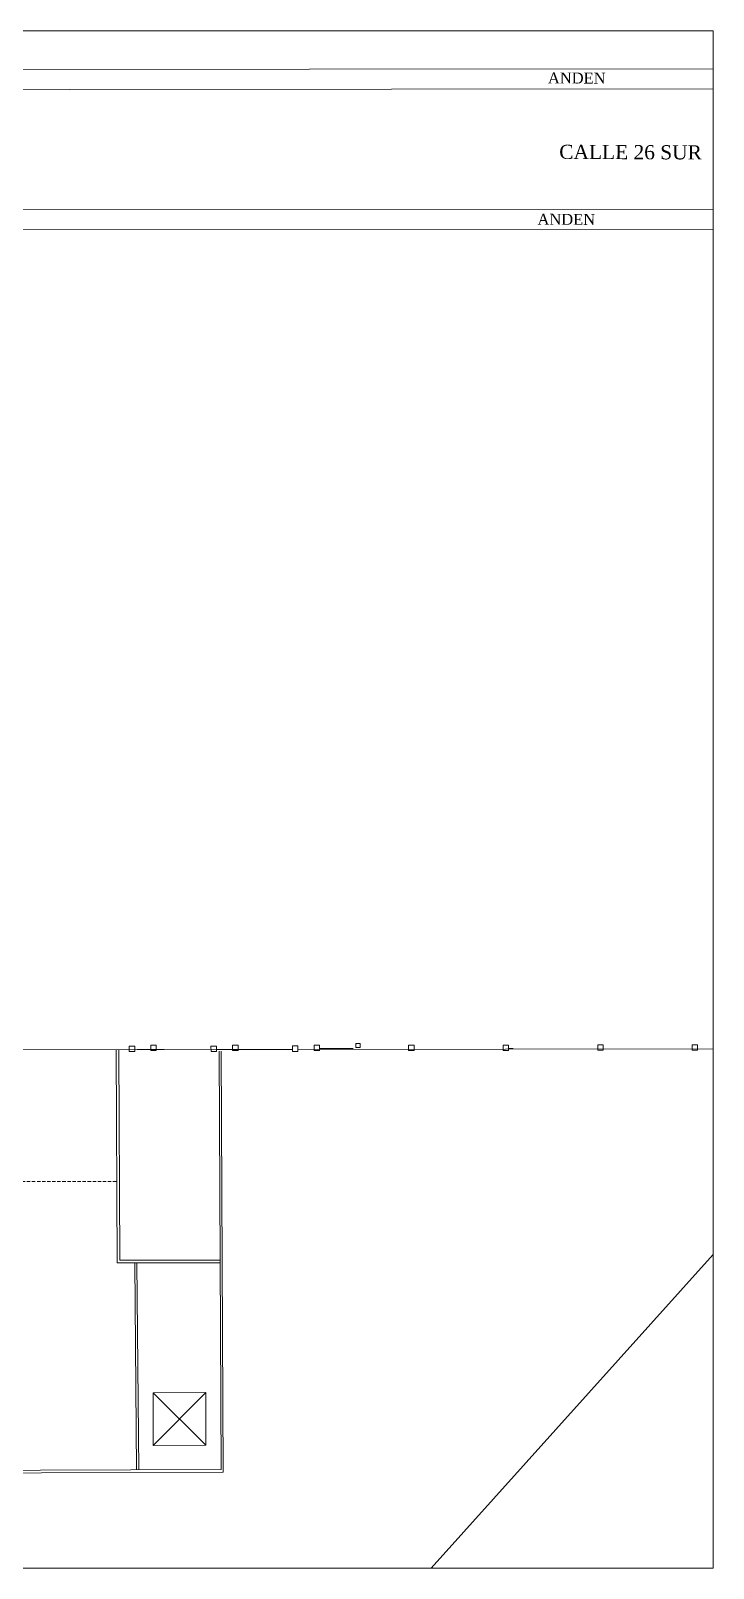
# Model space of a CAD drawing. Header units: millimetres. Extents: x 1010 to 1494, y -119 to 564.
# Drawn here: x 1270.5 to 1321, y -119.2 to -5.3 of the extents above; entities that cross this region are included whole.
import ezdxf

# ---------------------------------------------------------------- set-up
doc = ezdxf.new("R2010")
doc.units = ezdxf.units.MM
doc.linetypes.add('HIDDEN', pattern=[0.375, 0.25, -0.125])
doc.layers.add('Arquitectónico Bloqueado', color=9, linetype='Continuous', lineweight=9)
doc.styles.get("Standard").update_dxf_attribs({"font": 'arial.ttf'})

# ---------------------------------------------------------------- blocks, each defined once
blk = doc.blocks.new('Base Arquitectónico 2do Piso')
at = {"layer": 'Arquitectónico Bloqueado'}
for p, q in [((1260.387, -18.508), (1321.02, -18.536)), ((1260.389, -20.008), (1321.02, -20.036)), ((1284.229, -80.734), (1264.843, -80.762)), ((1280.369, -80.739), (1278.369, -80.739)), ((1289.862, -80.725), (1284.229, -80.734)), ((1321.02, -80.679), (1290.262, -80.725)), ((1291.864, -80.655), (1294.363, -80.655)), ((1291.864, -80.655), (1294.363, -80.655)), ((1305.863, -80.655), (1306.193, -80.655)), ((1305.863, -80.655), (1306.193, -80.655)), ((1284.587, -111.84), (1284.429, -80.865)), ((1284.738, -112.039), (1284.579, -80.864)), ((1278.322, -111.86), (1278.188, -96.528)), ((1278.472, -111.859), (1278.338, -96.526)), ((1321.02, -95.916), (1300.141, -119.15)), ((1283.448, -110.038), (1279.536, -106.15)), ((1279.548, -110.05), (1283.436, -106.138))]:
    blk.add_line(p, q, dxfattribs=at)
at = {"layer": 'Arquitectónico Bloqueado', "linetype": 'HIDDEN'}
blk.add_line((1242.068, -90.512), (1276.854, -90.512), dxfattribs=at)
at = {"layer": 'Arquitectónico Bloqueado'}
for points in [[(1170.784, -5.291), (1321.02, -5.291), (1321.02, -119.15), (1170.784, -119.15)], [(1278.178, -80.892), (1277.778, -80.892), (1277.779, -80.492), (1278.179, -80.492)], [(1279.779, -80.812), (1279.779, -80.412), (1279.379, -80.412), (1279.379, -80.812)], [(1284.229, -80.882), (1283.829, -80.884), (1283.827, -80.484), (1284.227, -80.482)], [(1285.83, -80.812), (1285.83, -80.412), (1285.43, -80.412), (1285.43, -80.812)], [(1290.262, -80.874), (1289.862, -80.875), (1289.861, -80.475), (1290.261, -80.474)], [(1291.863, -80.809), (1291.863, -80.409), (1291.463, -80.409), (1291.463, -80.809)], [(1294.862, -80.585), (1294.862, -80.285), (1294.562, -80.285), (1294.562, -80.585)], [(1298.863, -80.809), (1298.863, -80.409), (1298.463, -80.409), (1298.463, -80.809)], [(1298.863, -80.809), (1298.863, -80.409), (1298.463, -80.409), (1298.463, -80.809)], [(1305.863, -80.809), (1305.863, -80.409), (1305.463, -80.409), (1305.463, -80.809)], [(1305.863, -80.809), (1305.863, -80.409), (1305.463, -80.409), (1305.463, -80.809)], [(1312.871, -80.793), (1312.871, -80.393), (1312.471, -80.393), (1312.471, -80.793)], [(1312.871, -80.793), (1312.871, -80.393), (1312.471, -80.393), (1312.471, -80.793)], [(1319.863, -80.789), (1319.863, -80.389), (1319.463, -80.389), (1319.463, -80.789)], [(1319.863, -80.789), (1319.863, -80.389), (1319.463, -80.389), (1319.463, -80.789)], [(1283.448, -110.038), (1279.548, -110.05), (1279.536, -106.15), (1283.436, -106.138)]]:
    blk.add_lwpolyline(points, close=True, dxfattribs=at)
blk.add_lwpolyline([(1321.02, -9.601), (1201.848, -9.706, -0.3700918), (1199.931, -8.001), (1199.937, -5.291)], format="xyb", dxfattribs=at)
for points in [[(1321.02, -8.101), (1201.43, -8.207), (1201.437, -5.291)], [(1276.813, -80.745), (1276.878, -96.528), (1284.521, -96.528)], [(1277.013, -80.744), (1277.078, -96.328), (1284.521, -96.328)], [(1257.806, -111.926), (1284.587, -111.84)], [(1257.806, -112.126), (1284.738, -112.039)]]:
    blk.add_lwpolyline(points, dxfattribs=at)
at = {"layer": 'Arquitectónico Bloqueado', "lineweight": 40, "attachment_point": 1, "rotation": 359.77401}
for s, insert, char_height, width in [('{\\fTimes New Roman|b0|i0|c0|p18;ANDEN}', (1308.782, -8.381), 0.80677, 18.57685), ('{\\fTimes New Roman|b0|i0|c0|p18;CALLE 26 SUR}', (1309.618, -13.734), 1.0488, 24.1499), ('{\\fTimes New Roman|b0|i0|c0|p18;ANDEN}', (1308.008, -18.844), 0.80677, 18.57685)]:
    blk.add_mtext(s, dxfattribs=dict(at, insert=insert, char_height=char_height, width=width))

msp = doc.modelspace()

# ---------------------------------------------------------------- block references
at = {"layer": 'Arquitectónico Bloqueado', "color": 5}
msp.add_blockref('Base Arquitectónico 2do Piso', (0, 0), dxfattribs=at)

doc.saveas('drawing.dxf')
